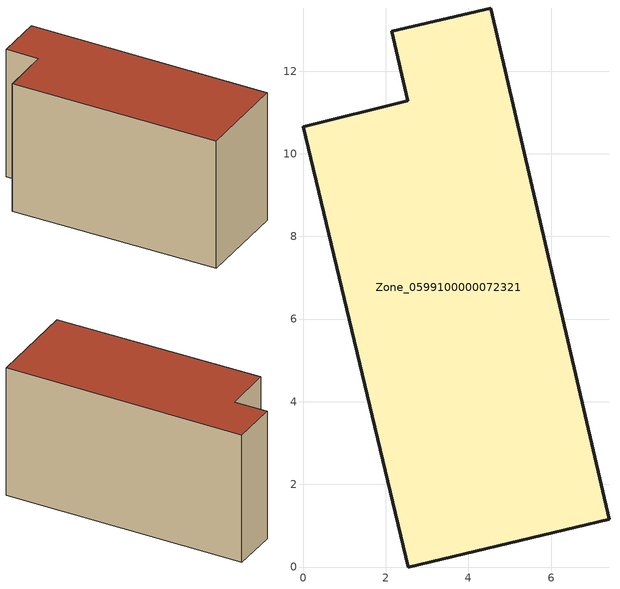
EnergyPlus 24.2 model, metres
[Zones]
Zone_0599100000072321
 floor ground (C_G): 7.41,1.15 2.54,0 0,10.65 2.53,11.29 2.14,12.97 4.54,13.53 z0
 wall outside (C_F): 2.54,0 7.41,1.15 4.54,13.53 2.14,12.97 2.53,11.29 0,10.65 2.54,0 z0:7.01
 roof outside (C_R): 2.14,12.97 2.53,11.29 0,10.65 2.54,0 7.41,1.15 4.54,13.53 z7.01
[BUILDING]
Pand.0599100000072321: North Axis=0; Terrain=City; Loads Convergence Tolerance Value=0.04; Temperature Convergence Tolerance Value=0.4; Solar Distribution=FullExterior; Maximum Number of Warmup Days=25; Minimum Number of Warmup Days=1
[Site:Location]
Rotterdam.The.Hague.AP_ZH_NLD Design_Conditions: Latitude=51.96; Longitude=4.45; Time Zone=1; Elevation=-4.5
[SITE:GROUNDTEMPERATURE:BUILDINGSURFACE]
18, 18, 18, 18, 18, 18, 18, 18, 18, 18, 18, 18
[MATERIAL] Thermal Absorptance=0.9; Solar Absorptance=0.7; Visible Absorptance=0.7
Name | Roughness | Thickness | Conductivity | Density | Specific Heat
G.TI.1992-2005 | MediumSmooth | 0.15 | 0.06 | 540 | 1210
F.TI.1992-2005 | Rough | 0.3 | 0.12 | 1920 | 840
R.TI.1992-2005 | MediumRough | 0.2 | 0.08 | 1500 | 1000
[CONSTRUCTION]
C_G: G.TI.1992-2005
C_F: F.TI.1992-2005
C_R: R.TI.1992-2005
[ZONE]
Zone_0599100000072321: Type=1; Multiplier=1; Ceiling Height=Autocalculate; Volume=Autocalculate; Floor Area=autocalculate; Part of Total Floor Area=Yes
[ZONEINFILTRATION:DESIGNFLOWRATE]
Infil_Zone_0599100000072321: Zone or ZoneList or Space or SpaceList=Zone_0599100000072321; Schedule=AlwaysOn; Design Flow Rate Calculation Method=Flow/Area; Flow Rate per Floor Area=0.0015; Constant Term Coefficient=1; Temperature Term Coefficient=0; Velocity Term Coefficient=0; Velocity Squared Term Coefficient=0
[HVACTEMPLATE:ZONE:IDEALLOADSAIRSYSTEM]
Zone_0599100000072321: Maximum Heating Supply Air Temperature=50; Minimum Cooling Supply Air Temperature=13; Maximum Heating Supply Air Humidity Ratio=0.0156; Minimum Cooling Supply Air Humidity Ratio=0.0077; Heating Limit=NoLimit; Cooling Limit=NoLimit; Dehumidification Control Type=ConstantSensibleHeatRatio; Cooling Sensible Heat Ratio=0.7; Dehumidification Setpoint=60; Humidification Control Type=None; Humidification Setpoint=30; Outdoor Air Method=None; Outdoor Air Flow Rate per Person=0.00944; Outdoor Air Flow Rate per Zone Floor Area=0; Outdoor Air Flow Rate per Zone=0; Demand Controlled Ventilation Type=None; Outdoor Air Economizer Type=NoEconomizer; Heat Recovery Type=None; Sensible Heat Recovery Effectiveness=0.7; Latent Heat Recovery Effectiveness=0.65
[ZONECONTROL:THERMOSTAT]
ThermostatControl_Zone_0599100000072321: Zone or ZoneList=Zone_0599100000072321; Control Type Schedule=DualSetpointControlType; Control 1=Thermostat_Zone_0599100000072321; Temperature Difference Between Cutout And Setpoint=0
[THERMOSTATSETPOINT:DUALSETPOINT]
Thermostat_Zone_0599100000072321: Heating Setpoint Temperature Schedule=HeatingSetpoint_Zone_0599100000072321; Cooling Setpoint Temperature Schedule=CoolingSetpoint_Zone_0599100000072321
[SCHEDULE:COMPACT]
HeatingSetpoint_Zone_0599100000072321: Through: 12/31, For: AllDays, Until: 24:00, 21
CoolingSetpoint_Zone_0599100000072321: Through: 12/31, For: AllDays, Until: 24:00, 24
DualSetpointControlType: Through: 12/31, For: AllDays, Until: 24:00, 4
AlwaysOn: Through: 12/31, For: AllDays, Until: 24:00, 1
